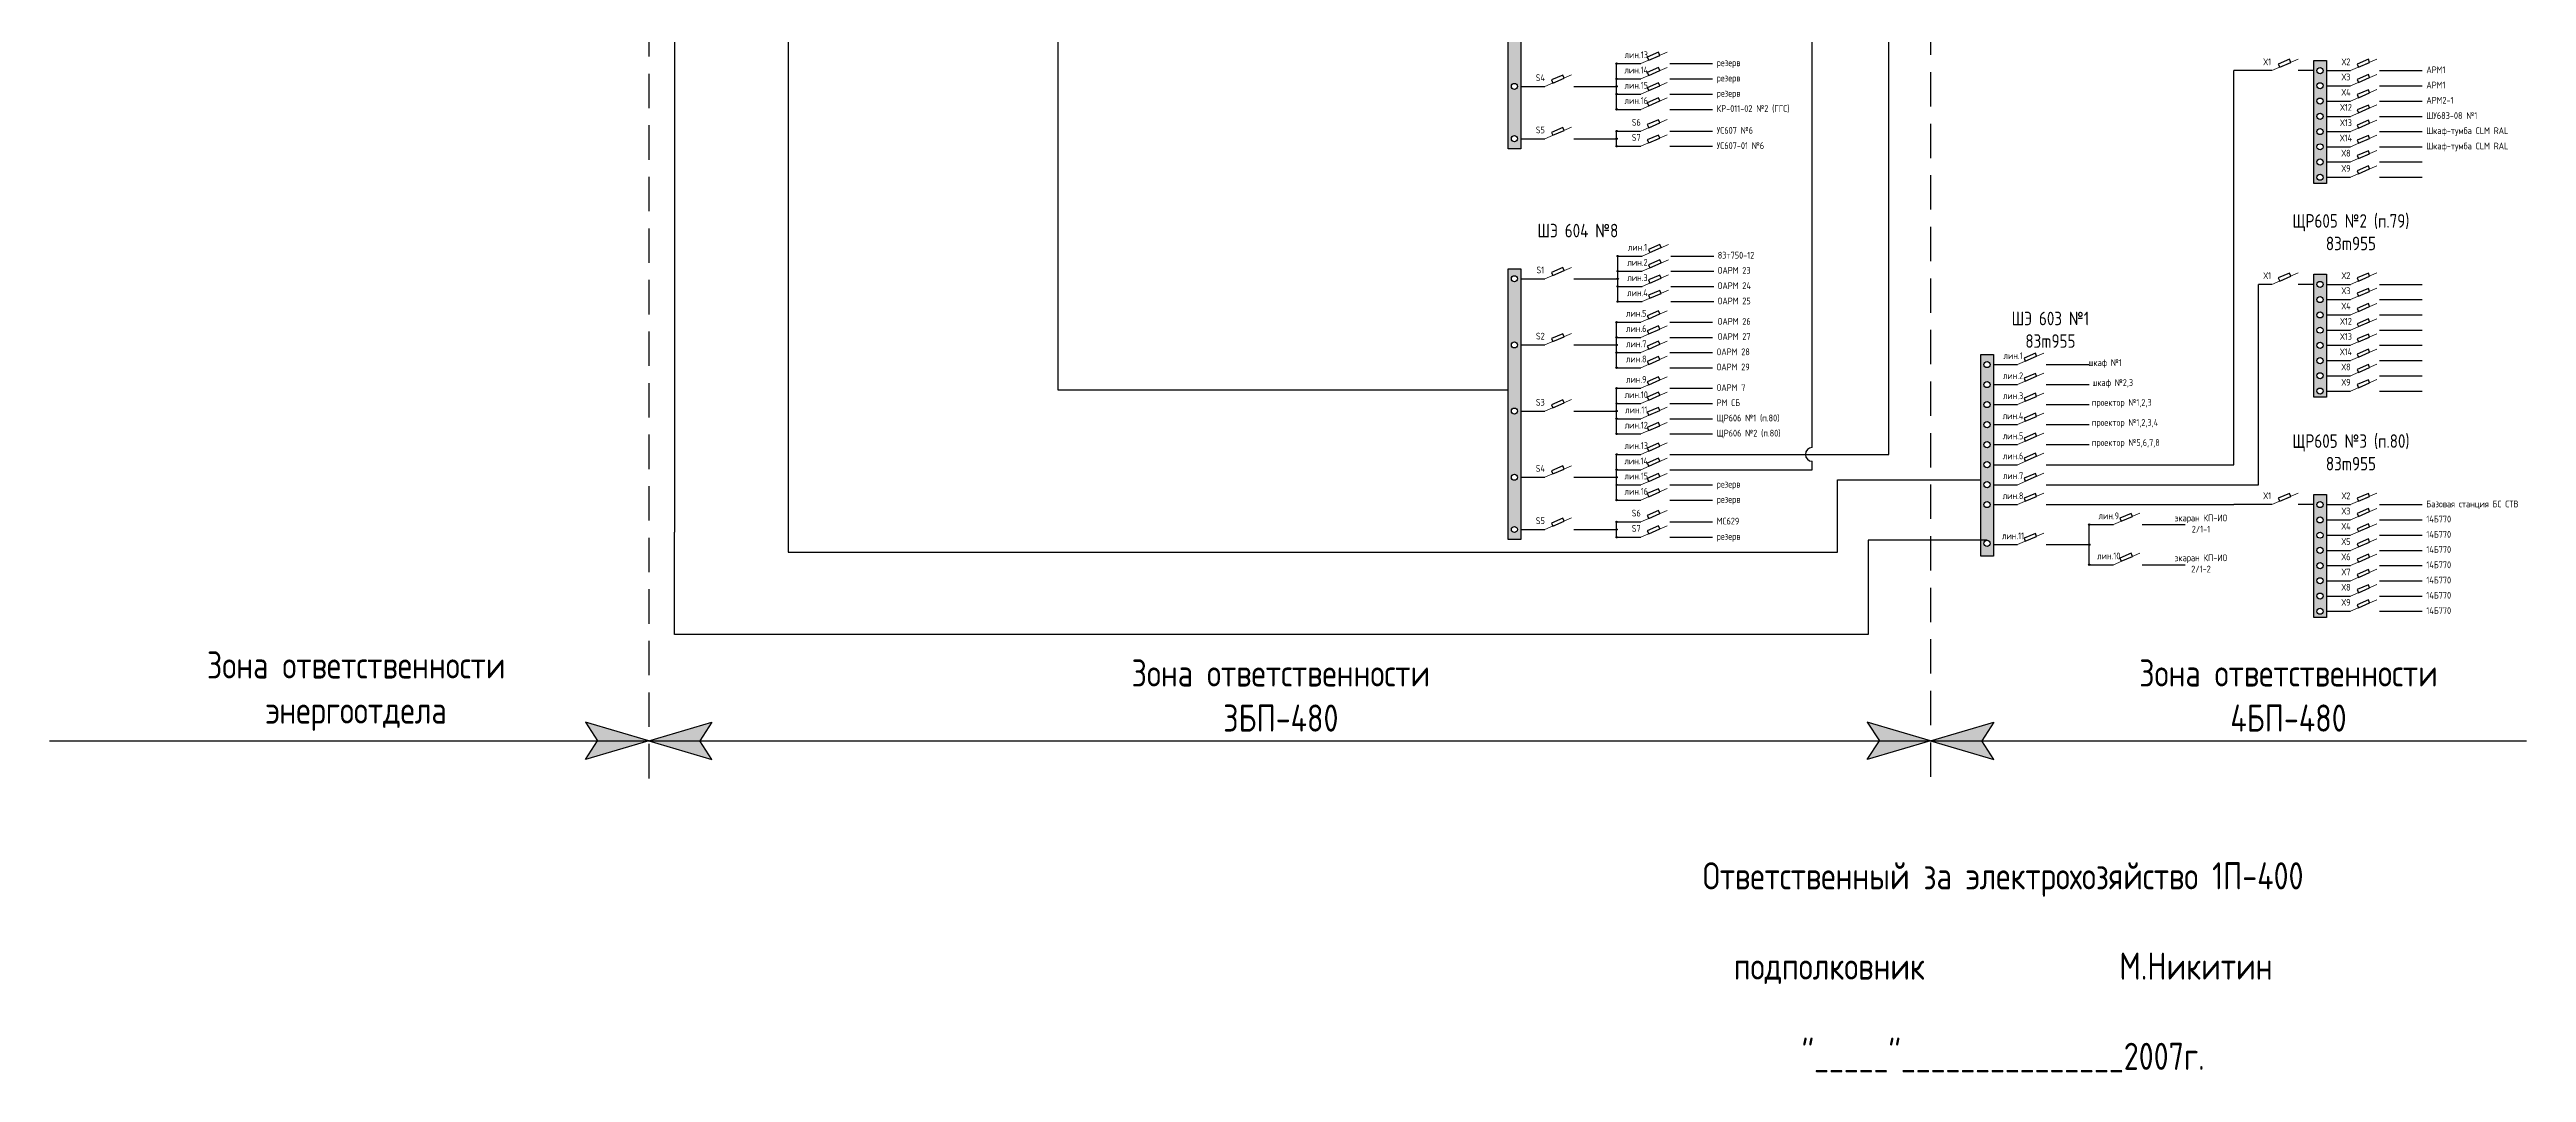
# Model space of a CAD drawing. Header units: millimetres. Extents: x 469 to 1373, y 421 to 976.
# Drawn here: x 477.1 to 660, y 569.5 to 645.1 of the extents above; entities that cross this region are included whole.
import ezdxf

# ---------------------------------------------------------------- set-up
doc = ezdxf.new("R2010")
doc.units = ezdxf.units.MM
doc.header["$LTSCALE"] = 0.1
doc.linetypes.add('DASHEDX2', pattern=[38.1, 25.4, -12.7])

msp = doc.modelspace()

# ---------------------------------------------------------------- hatches: boundary and pattern name
h = msp.add_hatch(color=256)
h.paths.add_polyline_path([(585.7, 657.76), (584.76, 657.76), (584.76, 637.74), (585.7, 637.74)])
h.paths.add_polyline_path([(585, 647.24, -1), (585.46, 647.24, -1)], flags=16)
h.paths.add_polyline_path([(585.46, 642.35, -1), (585, 642.35, -1)], flags=16)
h.paths.add_polyline_path([(585, 652.13, -1), (585.46, 652.13, -1)], flags=16)
h.paths.add_polyline_path([(585.46, 638.49, -1), (585, 638.49, -1)], flags=16)
h.paths.add_polyline_path([(585, 657.02, -1), (585.46, 657.02, -1)], flags=16)
h = msp.add_hatch(color=256)
h.paths.add_polyline_path([(592.82, 644.04), (592.77, 644.04), (592.77, 643.99, 0.414214)], flags=17)
h.paths.add_polyline_path([(592.72, 644.04, 0.414214), (592.77, 643.99), (592.77, 644.04), (592.82, 644.04, 1)])
h = msp.add_hatch(color=256)
h.paths.add_polyline_path([(645.18, 644.27), (644.25, 644.27), (644.25, 635.18), (645.18, 635.18)])
h.paths.add_polyline_path([(644.94, 637.89, -1), (644.49, 637.89, -1)], flags=16)
h.paths.add_polyline_path([(644.49, 639.02, -1), (644.94, 639.02, -1)], flags=16)
h.paths.add_polyline_path([(644.94, 636.77, -1), (644.49, 636.77, -1)], flags=16)
h.paths.add_polyline_path([(644.49, 640.14, -1), (644.94, 640.14, -1)], flags=16)
h.paths.add_polyline_path([(644.94, 635.64, -1), (644.49, 635.64, -1)], flags=16)
h.paths.add_polyline_path([(644.49, 641.27, -1), (644.94, 641.27, -1)], flags=16)
h.paths.add_polyline_path([(644.49, 642.4, -1), (644.94, 642.4, -1)], flags=16)
h.paths.add_polyline_path([(644.49, 643.52, -1), (644.94, 643.52, -1)], flags=16)
h = msp.add_hatch(color=256)
h.paths.add_polyline_path([(592.82, 642.91), (592.77, 642.91), (592.77, 642.86, 0.414214)], flags=17)
h.paths.add_polyline_path([(592.72, 642.91, 0.414214), (592.77, 642.86), (592.77, 642.91), (592.82, 642.91, 1)])
h = msp.add_hatch(color=256)
h.paths.add_polyline_path([(592.82, 642.35), (592.77, 642.35), (592.77, 642.3, 0.414214)], flags=17)
h.paths.add_polyline_path([(592.72, 642.35, 0.414214), (592.77, 642.3), (592.77, 642.35), (592.82, 642.35, 1)])
h = msp.add_hatch(color=256)
h.paths.add_polyline_path([(592.82, 641.79), (592.77, 641.79), (592.77, 641.74, 0.414214)], flags=17)
h.paths.add_polyline_path([(592.72, 641.79, 0.414214), (592.77, 641.74), (592.77, 641.79), (592.82, 641.79, 1)])
h = msp.add_hatch(color=256)
h.paths.add_polyline_path([(592.82, 640.66), (592.77, 640.66), (592.77, 640.61, 0.414214)], flags=17)
h.paths.add_polyline_path([(592.72, 640.66, 0.414214), (592.77, 640.61), (592.77, 640.66), (592.82, 640.66, 1)])
h = msp.add_hatch(color=256)
h.paths.add_polyline_path([(592.82, 639.05), (592.77, 639.05), (592.77, 639, 0.414214)], flags=17)
h.paths.add_polyline_path([(592.72, 639.05, 0.414214), (592.77, 639), (592.77, 639.05), (592.82, 639.05, 1)])
h = msp.add_hatch(color=256)
h.paths.add_polyline_path([(592.82, 638.49), (592.77, 638.49), (592.77, 638.44, 0.414214)], flags=17)
h.paths.add_polyline_path([(592.72, 638.49, 0.414214), (592.77, 638.44), (592.77, 638.49), (592.82, 638.49, 1)])
h = msp.add_hatch(color=256)
h.paths.add_polyline_path([(592.82, 637.93), (592.77, 637.93), (592.77, 637.88, 0.414214)], flags=17)
h.paths.add_polyline_path([(592.72, 637.93, 0.414214), (592.77, 637.88), (592.77, 637.93), (592.82, 637.93, 1)])
h = msp.add_hatch(color=256)
h.paths.add_polyline_path([(592.91, 629.82), (592.86, 629.82), (592.86, 629.77, 0.414214)], flags=17)
h.paths.add_polyline_path([(592.81, 629.82, 0.414214), (592.86, 629.77), (592.86, 629.82), (592.91, 629.82, 1)])
h = msp.add_hatch(color=256)
h.paths.add_polyline_path([(585.7, 628.88), (584.76, 628.88), (584.76, 608.86), (585.7, 608.86)])
h.paths.add_polyline_path([(585, 618.36, -1), (585.46, 618.36, -1)], flags=16)
h.paths.add_polyline_path([(585.46, 613.47, -1), (585, 613.47, -1)], flags=16)
h.paths.add_polyline_path([(585, 623.25, -1), (585.46, 623.25, -1)], flags=16)
h.paths.add_polyline_path([(585.46, 609.61, -1), (585, 609.61, -1)], flags=16)
h.paths.add_polyline_path([(585, 628.14, -1), (585.46, 628.14, -1)], flags=16)
h = msp.add_hatch(color=256)
h.paths.add_polyline_path([(592.91, 628.7), (592.86, 628.7), (592.86, 628.65, 0.414214)], flags=17)
h.paths.add_polyline_path([(592.81, 628.7, 0.414214), (592.86, 628.65), (592.86, 628.7), (592.91, 628.7, 1)])
h = msp.add_hatch(color=256)
h.paths.add_polyline_path([(592.91, 628.14), (592.86, 628.14), (592.86, 628.08, 0.414214)], flags=17)
h.paths.add_polyline_path([(592.81, 628.14, 0.414214), (592.86, 628.08), (592.86, 628.14), (592.91, 628.14, 1)])
h = msp.add_hatch(color=256)
h.paths.add_polyline_path([(592.91, 627.57), (592.86, 627.57), (592.86, 627.52, 0.414214)], flags=17)
h.paths.add_polyline_path([(592.81, 627.57, 0.414214), (592.86, 627.52), (592.86, 627.57), (592.91, 627.57, 1)])
h = msp.add_hatch(color=256)
h.paths.add_polyline_path([(645.18, 628.47), (644.25, 628.47), (644.25, 619.38), (645.18, 619.38)])
h.paths.add_polyline_path([(644.94, 622.09, -1), (644.49, 622.09, -1)], flags=16)
h.paths.add_polyline_path([(644.49, 623.22, -1), (644.94, 623.22, -1)], flags=16)
h.paths.add_polyline_path([(644.94, 620.97, -1), (644.49, 620.97, -1)], flags=16)
h.paths.add_polyline_path([(644.49, 624.34, -1), (644.94, 624.34, -1)], flags=16)
h.paths.add_polyline_path([(644.94, 619.84, -1), (644.49, 619.84, -1)], flags=16)
h.paths.add_polyline_path([(644.49, 625.47, -1), (644.94, 625.47, -1)], flags=16)
h.paths.add_polyline_path([(644.49, 626.6, -1), (644.94, 626.6, -1)], flags=16)
h.paths.add_polyline_path([(644.49, 627.72, -1), (644.94, 627.72, -1)], flags=16)
h = msp.add_hatch(color=256)
h.paths.add_polyline_path([(592.91, 626.45), (592.86, 626.45), (592.86, 626.4, 0.414214)], flags=17)
h.paths.add_polyline_path([(592.81, 626.45, 0.414214), (592.86, 626.4), (592.86, 626.45), (592.91, 626.45, 1)])
h = msp.add_hatch(color=256)
h.paths.add_polyline_path([(592.82, 624.93), (592.77, 624.93), (592.77, 624.88, 0.414214)], flags=17)
h.paths.add_polyline_path([(592.72, 624.93, 0.414214), (592.77, 624.88), (592.77, 624.93), (592.82, 624.93, 1)])
h = msp.add_hatch(color=256)
h.paths.add_polyline_path([(592.82, 623.81), (592.77, 623.81), (592.77, 623.76, 0.414214)], flags=17)
h.paths.add_polyline_path([(592.72, 623.81, 0.414214), (592.77, 623.76), (592.77, 623.81), (592.82, 623.81, 1)])
h = msp.add_hatch(color=256)
h.paths.add_polyline_path([(592.82, 623.25), (592.77, 623.25), (592.77, 623.2, 0.414214)], flags=17)
h.paths.add_polyline_path([(592.72, 623.25, 0.414214), (592.77, 623.2), (592.77, 623.25), (592.82, 623.25, 1)])
h = msp.add_hatch(color=256)
h.paths.add_polyline_path([(592.82, 622.68), (592.77, 622.68), (592.77, 622.63, 0.414214)], flags=17)
h.paths.add_polyline_path([(592.72, 622.68, 0.414214), (592.77, 622.63), (592.77, 622.68), (592.82, 622.68, 1)])
h = msp.add_hatch(color=256)
h.paths.add_polyline_path([(620.59, 622.54), (619.66, 622.54), (619.66, 607.64), (620.59, 607.64)])
h.paths.add_polyline_path([(620.35, 612.92, -1), (619.9, 612.92, -1)], flags=16)
h.paths.add_polyline_path([(619.9, 614.4, -1), (620.35, 614.4, -1)], flags=16)
h.paths.add_polyline_path([(620.35, 611.45, -1), (619.9, 611.45, -1)], flags=16)
h.paths.add_polyline_path([(619.9, 615.88, -1), (620.35, 615.88, -1)], flags=16)
h.paths.add_polyline_path([(619.9, 617.36, -1), (620.35, 617.36, -1)], flags=16)
h.paths.add_polyline_path([(620.35, 608.59, -1), (619.9, 608.59, -1)], flags=16)
h.paths.add_polyline_path([(619.9, 618.84, -1), (620.35, 618.84, -1)], flags=16)
h.paths.add_polyline_path([(619.9, 620.32, -1), (620.35, 620.32, -1)], flags=16)
h.paths.add_polyline_path([(619.9, 621.8, -1), (620.35, 621.8, -1)], flags=16)
h = msp.add_hatch(color=256)
h.paths.add_polyline_path([(592.82, 621.56), (592.77, 621.56), (592.77, 621.51, 0.414214)], flags=17)
h.paths.add_polyline_path([(592.72, 621.56, 0.414214), (592.77, 621.51), (592.77, 621.56), (592.82, 621.56, 1)])
h = msp.add_hatch(color=256)
h.paths.add_polyline_path([(592.82, 620.05), (592.77, 620.05), (592.77, 620, 0.414214)], flags=17)
h.paths.add_polyline_path([(592.72, 620.05, 0.414214), (592.77, 620), (592.77, 620.05), (592.82, 620.05, 1)])
h = msp.add_hatch(color=256)
h.paths.add_polyline_path([(592.82, 618.92), (592.77, 618.92), (592.77, 618.87, 0.414214)], flags=17)
h.paths.add_polyline_path([(592.72, 618.92, 0.414214), (592.77, 618.87), (592.77, 618.92), (592.82, 618.92, 1)])
h = msp.add_hatch(color=256)
h.paths.add_polyline_path([(592.82, 618.36), (592.77, 618.36), (592.77, 618.31, 0.414214)], flags=17)
h.paths.add_polyline_path([(592.72, 618.36, 0.414214), (592.77, 618.31), (592.77, 618.36), (592.82, 618.36, 1)])
h = msp.add_hatch(color=256)
h.paths.add_polyline_path([(592.82, 617.79), (592.77, 617.79), (592.77, 617.74, 0.414214)], flags=17)
h.paths.add_polyline_path([(592.72, 617.79, 0.414214), (592.77, 617.74), (592.77, 617.79), (592.82, 617.79, 1)])
h = msp.add_hatch(color=256)
h.paths.add_polyline_path([(592.82, 616.67), (592.77, 616.67), (592.77, 616.62, 0.414214)], flags=17)
h.paths.add_polyline_path([(592.72, 616.67, 0.414214), (592.77, 616.62), (592.77, 616.67), (592.82, 616.67, 1)])
h = msp.add_hatch(color=256)
h.paths.add_polyline_path([(592.82, 615.16), (592.77, 615.16), (592.77, 615.11, 0.414214)], flags=17)
h.paths.add_polyline_path([(592.72, 615.16, 0.414214), (592.77, 615.11), (592.77, 615.16), (592.82, 615.16, 1)])
h = msp.add_hatch(color=256)
h.paths.add_polyline_path([(592.82, 614.03), (592.77, 614.03), (592.77, 613.98, 0.414214)], flags=17)
h.paths.add_polyline_path([(592.72, 614.03, 0.414214), (592.77, 613.98), (592.77, 614.03), (592.82, 614.03, 1)])
h = msp.add_hatch(color=256)
h.paths.add_polyline_path([(592.82, 613.47), (592.77, 613.47), (592.77, 613.42, 0.414214)], flags=17)
h.paths.add_polyline_path([(592.72, 613.47, 0.414214), (592.77, 613.42), (592.77, 613.47), (592.82, 613.47, 1)])
h = msp.add_hatch(color=256)
h.paths.add_polyline_path([(592.82, 612.91), (592.77, 612.91), (592.77, 612.86, 0.414214)], flags=17)
h.paths.add_polyline_path([(592.72, 612.91, 0.414214), (592.77, 612.86), (592.77, 612.91), (592.82, 612.91, 1)])
h = msp.add_hatch(color=256)
h.paths.add_polyline_path([(592.82, 611.78), (592.77, 611.78), (592.77, 611.73, 0.414214)], flags=17)
h.paths.add_polyline_path([(592.72, 611.78, 0.414214), (592.77, 611.73), (592.77, 611.78), (592.82, 611.78, 1)])
h = msp.add_hatch(color=256)
h.paths.add_polyline_path([(645.18, 612.19), (644.25, 612.19), (644.25, 603.1), (645.18, 603.1)])
h.paths.add_polyline_path([(644.94, 605.82, -1), (644.49, 605.82, -1)], flags=16)
h.paths.add_polyline_path([(644.49, 606.94, -1), (644.94, 606.94, -1)], flags=16)
h.paths.add_polyline_path([(644.94, 604.69, -1), (644.49, 604.69, -1)], flags=16)
h.paths.add_polyline_path([(644.49, 608.07, -1), (644.94, 608.07, -1)], flags=16)
h.paths.add_polyline_path([(644.94, 603.57, -1), (644.49, 603.57, -1)], flags=16)
h.paths.add_polyline_path([(644.49, 609.19, -1), (644.94, 609.19, -1)], flags=16)
h.paths.add_polyline_path([(644.49, 610.32, -1), (644.94, 610.32, -1)], flags=16)
h.paths.add_polyline_path([(644.49, 611.45, -1), (644.94, 611.45, -1)], flags=16)
h = msp.add_hatch(color=256)
h.paths.add_polyline_path([(592.82, 610.17), (592.77, 610.17), (592.77, 610.12, 0.414214)], flags=17)
h.paths.add_polyline_path([(592.72, 610.17, 0.414214), (592.77, 610.12), (592.77, 610.17), (592.82, 610.17, 1)])
h = msp.add_hatch(color=256)
h.paths.add_polyline_path([(592.82, 609.61), (592.77, 609.61), (592.77, 609.56, 0.414214)], flags=17)
h.paths.add_polyline_path([(592.72, 609.61, 0.414214), (592.77, 609.56), (592.77, 609.61), (592.82, 609.61, 1)])
h = msp.add_hatch(color=256)
h.paths.add_polyline_path([(592.82, 609.04), (592.77, 609.04), (592.77, 608.99, 0.414214)], flags=17)
h.paths.add_polyline_path([(592.72, 609.04, 0.414214), (592.77, 608.99), (592.77, 609.04), (592.82, 609.04, 1)])
h = msp.add_hatch(color=256)
h.paths.add_polyline_path([(627.72, 609.97), (627.67, 609.97), (627.67, 609.92, 0.414214)], flags=17)
h.paths.add_polyline_path([(627.62, 609.97, 0.414214), (627.67, 609.92), (627.67, 609.97), (627.72, 609.97, 1)])
h = msp.add_hatch(color=256)
h.paths.add_polyline_path([(627.72, 608.49), (627.67, 608.49), (627.67, 608.44, 0.414214)], flags=17)
h.paths.add_polyline_path([(627.62, 608.49, 0.414214), (627.67, 608.44), (627.67, 608.49), (627.72, 608.49, 1)])
h = msp.add_hatch(color=256)
h.paths.add_polyline_path([(627.72, 607.01), (627.67, 607.01), (627.67, 606.96, 0.414214)], flags=17)
h.paths.add_polyline_path([(627.62, 607.01, 0.414214), (627.67, 606.96), (627.67, 607.01), (627.72, 607.01, 1)])
h = msp.add_hatch(color=256)
h.paths.add_polyline_path([(516.63, 595.36), (517.53, 593.99), (521.31, 593.99)])
h.paths.add_polyline_path([(521.31, 593.99), (517.53, 593.99), (516.63, 592.61)])
h.paths.add_polyline_path([(525.98, 595.36), (521.31, 593.99), (525.08, 593.99)])
h.paths.add_polyline_path([(525.08, 593.99), (521.31, 593.99), (525.98, 592.61)])
h.paths.add_polyline_path([(611.28, 595.36), (612.18, 593.99), (615.96, 593.99)])
h.paths.add_polyline_path([(615.96, 593.99), (612.18, 593.99), (611.28, 592.61)])
h.paths.add_polyline_path([(619.73, 593.99), (615.96, 593.99), (620.63, 592.61)])
h.paths.add_polyline_path([(620.63, 595.36), (615.96, 593.99), (619.73, 593.99)])

# ---------------------------------------------------------------- linework, layer by layer
at = {"linetype": 'DASHEDX2'}
for p, q in [((521.31, 780.45), (521.31, 590.14)), ((615.96, 651.03), (615.96, 590.14))]:
    msp.add_line(p, q, dxfattribs=at)
for p, q in [((531.6, 688.56), (531.6, 607.94)), ((523.21, 687.59), (523.21, 609.42)), ((551.51, 669.58), (551.51, 619.92)), ((607.22, 615.67), (607.22, 653.93)), ((612.88, 615.16), (612.88, 652.75)), ((592.77, 644.04), (594.56, 644.04)), ((592.77, 640.66), (592.77, 644.04)), ((596.69, 644.04), (599.85, 644.04)), ((585.7, 642.35), (587.48, 642.35)), ((589.61, 642.35), (592.77, 642.35)), ((592.77, 642.91), (594.56, 642.91)), ((596.69, 642.91), (599.85, 642.91)), ((638.35, 614.4), (638.35, 643.52)), ((641.15, 643.52), (638.35, 643.52)), ((644.25, 643.52), (643.1, 643.52)), ((645.18, 643.52), (646.96, 643.52)), ((645.18, 642.4), (646.96, 642.4)), ((649.09, 643.52), (652.26, 643.52)), ((649.09, 642.4), (652.26, 642.4)), ((592.77, 641.79), (594.56, 641.79)), ((592.77, 640.66), (594.56, 640.66)), ((596.69, 641.79), (599.85, 641.79)), ((596.69, 640.66), (599.85, 640.66)), ((645.18, 641.27), (646.96, 641.27)), ((645.18, 640.14), (646.96, 640.14)), ((649.09, 641.27), (652.26, 641.27)), ((649.09, 640.14), (652.26, 640.14)), ((585.7, 638.49), (587.48, 638.49)), ((589.61, 638.49), (592.77, 638.49)), ((592.77, 639.05), (594.56, 639.05)), ((592.77, 637.93), (592.77, 639.05)), ((596.69, 639.05), (599.85, 639.05)), ((645.18, 639.02), (646.96, 639.02)), ((649.09, 639.02), (652.26, 639.02)), ((592.77, 637.93), (594.56, 637.93)), ((596.69, 637.93), (599.85, 637.93)), ((645.18, 637.89), (646.96, 637.89)), ((645.18, 636.77), (646.96, 636.77)), ((649.09, 637.89), (652.26, 637.89)), ((649.09, 636.77), (652.26, 636.77)), ((645.18, 635.64), (646.96, 635.64)), ((649.09, 635.64), (652.26, 635.64)), ((592.86, 629.82), (594.65, 629.82)), ((592.86, 626.45), (592.86, 629.82)), ((596.77, 629.82), (599.94, 629.82)), ((585.7, 628.14), (587.48, 628.14)), ((589.61, 628.14), (592.86, 628.14)), ((592.86, 628.7), (594.65, 628.7)), ((592.86, 627.57), (594.65, 627.57)), ((596.77, 628.7), (599.94, 628.7)), ((596.77, 627.57), (599.94, 627.57)), ((641.15, 627.72), (640.17, 627.72)), ((640.17, 612.92), (640.17, 627.72)), ((644.25, 627.72), (643.1, 627.72)), ((645.18, 627.72), (646.96, 627.72)), ((649.09, 627.72), (652.26, 627.72)), ((592.86, 626.45), (594.65, 626.45)), ((596.77, 626.45), (599.94, 626.45)), ((645.18, 626.6), (646.96, 626.6)), ((645.18, 625.47), (646.96, 625.47)), ((649.09, 626.6), (652.26, 626.6)), ((649.09, 625.47), (652.26, 625.47)), ((592.77, 624.93), (594.56, 624.93)), ((592.77, 621.56), (592.77, 624.93)), ((592.77, 623.81), (594.56, 623.81)), ((596.69, 624.93), (599.85, 624.93)), ((596.69, 623.81), (599.85, 623.81)), ((645.18, 624.34), (646.96, 624.34)), ((649.09, 624.34), (652.26, 624.34)), ((585.7, 623.25), (587.48, 623.25)), ((589.61, 623.25), (592.77, 623.25)), ((592.77, 622.68), (594.56, 622.68)), ((596.69, 622.68), (599.85, 622.68)), ((645.18, 623.22), (646.96, 623.22)), ((645.18, 622.09), (646.96, 622.09)), ((649.09, 623.22), (652.26, 623.22)), ((649.09, 622.09), (652.26, 622.09)), ((592.77, 621.56), (594.56, 621.56)), ((592.77, 620.05), (594.56, 620.05)), ((592.77, 616.67), (592.77, 620.05)), ((596.69, 621.56), (599.85, 621.56)), ((596.69, 620.05), (599.85, 620.05)), ((620.59, 621.8), (622.37, 621.8)), ((620.59, 620.32), (622.37, 620.32)), ((624.5, 621.8), (627.67, 621.8)), ((624.5, 620.32), (627.67, 620.32)), ((645.18, 620.97), (646.96, 620.97)), ((649.09, 620.97), (652.26, 620.97)), ((551.51, 619.92), (584.76, 619.92)), ((585.7, 618.36), (587.48, 618.36)), ((589.61, 618.36), (592.77, 618.36)), ((592.77, 618.92), (594.56, 618.92)), ((596.69, 618.92), (599.85, 618.92)), ((620.59, 618.84), (622.37, 618.84)), ((624.5, 618.84), (627.67, 618.84)), ((645.18, 619.84), (646.96, 619.84)), ((649.09, 619.84), (652.26, 619.84)), ((592.77, 617.79), (594.56, 617.79)), ((592.77, 616.67), (594.56, 616.67)), ((596.69, 617.79), (599.85, 617.79)), ((596.69, 616.67), (599.85, 616.67)), ((620.59, 617.36), (622.37, 617.36)), ((624.5, 617.36), (627.67, 617.36)), ((592.77, 615.16), (594.56, 615.16)), ((592.77, 611.78), (592.77, 615.16)), ((596.69, 615.16), (599.85, 615.16)), ((599.85, 615.16), (612.88, 615.16)), ((607.22, 614.03), (607.22, 614.65)), ((620.59, 615.88), (622.37, 615.88)), ((624.5, 615.88), (627.67, 615.88)), ((585.7, 613.47), (587.48, 613.47)), ((589.61, 613.47), (592.77, 613.47)), ((592.77, 614.03), (594.56, 614.03)), ((592.77, 612.91), (594.56, 612.91)), ((596.69, 614.03), (599.85, 614.03)), ((596.69, 612.91), (599.85, 612.91)), ((599.85, 614.03), (607.22, 614.03)), ((609.07, 607.94), (609.07, 613.28)), ((609.07, 613.28), (619.66, 613.28)), ((620.59, 614.4), (622.37, 614.4)), ((620.59, 612.92), (622.37, 612.92)), ((624.5, 614.4), (627.67, 614.4)), ((624.5, 612.92), (627.67, 612.92)), ((627.67, 614.4), (638.35, 614.4)), ((627.67, 612.92), (640.17, 612.92)), ((592.77, 611.78), (594.56, 611.78)), ((596.69, 611.78), (599.85, 611.78)), ((620.59, 611.45), (622.37, 611.45)), ((624.5, 611.45), (627.67, 611.45)), ((627.67, 611.45), (638.35, 611.45)), ((641.15, 611.45), (638.35, 611.45)), ((644.25, 611.45), (643.1, 611.45)), ((645.18, 611.45), (646.96, 611.45)), ((649.09, 611.45), (652.26, 611.45)), ((523.21, 601.85), (523.21, 609.42)), ((585.7, 609.61), (587.48, 609.61)), ((589.61, 609.61), (592.77, 609.61)), ((592.77, 610.17), (594.56, 610.17)), ((592.77, 609.04), (592.77, 610.17)), ((592.77, 609.04), (594.56, 609.04)), ((596.69, 610.17), (599.85, 610.17)), ((596.69, 609.04), (599.85, 609.04)), ((627.67, 609.97), (629.45, 609.97)), ((627.67, 607.01), (627.67, 609.97)), ((631.58, 609.97), (634.75, 609.97)), ((645.18, 610.32), (646.96, 610.32)), ((645.18, 609.19), (646.96, 609.19)), ((649.09, 610.32), (652.26, 610.32)), ((649.09, 609.19), (652.26, 609.19)), ((531.6, 607.94), (609.07, 607.94)), ((618.15, 608.82), (611.35, 608.82)), ((611.35, 608.82), (611.35, 601.85)), ((620.11, 608.82), (618.15, 608.82)), ((620.59, 608.49), (622.37, 608.49)), ((624.5, 608.49), (627.67, 608.49)), ((645.18, 608.07), (646.96, 608.07)), ((649.09, 608.07), (652.26, 608.07)), ((627.67, 607.01), (629.45, 607.01)), ((631.58, 607.01), (634.75, 607.01)), ((645.18, 606.94), (646.96, 606.94)), ((645.18, 605.82), (646.96, 605.82)), ((649.09, 606.94), (652.26, 606.94)), ((649.09, 605.82), (652.26, 605.82)), ((645.18, 604.69), (646.96, 604.69)), ((645.18, 603.57), (646.96, 603.57)), ((649.09, 604.69), (652.26, 604.69)), ((649.09, 603.57), (652.26, 603.57)), ((611.35, 601.85), (523.21, 601.85)), ((521.31, 593.99), (516.63, 595.36)), ((516.63, 595.36), (517.53, 593.99)), ((521.31, 593.99), (525.98, 595.36)), ((525.98, 595.36), (525.08, 593.99)), ((615.96, 593.99), (611.28, 595.36)), ((611.28, 595.36), (612.18, 593.99)), ((615.96, 593.99), (620.63, 595.36)), ((620.63, 595.36), (619.73, 593.99)), ((477.07, 593.99), (659.95, 593.99)), ((521.31, 593.99), (516.63, 592.61)), ((516.63, 592.61), (517.53, 593.99)), ((521.31, 593.99), (525.98, 592.61)), ((525.98, 592.61), (525.08, 593.99)), ((615.96, 593.99), (611.28, 592.61)), ((611.28, 592.61), (612.18, 593.99)), ((615.96, 593.99), (620.63, 592.61)), ((620.63, 592.61), (619.73, 593.99))]:
    msp.add_line(p, q)
at = {"lineweight": 15}
for p, q in [((594.56, 644.04), (596.51, 644.89)), ((594.56, 642.91), (596.51, 643.76)), ((641.15, 643.52), (643.1, 644.37)), ((646.96, 643.52), (648.91, 644.37)), ((587.48, 642.35), (589.43, 643.2)), ((594.56, 641.79), (596.51, 642.64)), ((646.96, 642.4), (648.91, 643.24)), ((646.96, 641.27), (648.91, 642.12)), ((594.56, 640.66), (596.51, 641.51)), ((646.96, 640.14), (648.91, 640.99)), ((587.48, 638.49), (589.43, 639.34)), ((594.56, 639.05), (596.51, 639.9)), ((594.56, 637.93), (596.51, 638.77)), ((646.96, 639.02), (648.91, 639.87)), ((646.96, 637.89), (648.91, 638.74)), ((646.96, 636.77), (648.91, 637.62)), ((646.96, 635.64), (648.91, 636.49)), ((594.65, 629.82), (596.6, 630.67)), ((594.65, 628.7), (596.6, 629.55)), ((587.48, 628.14), (589.43, 628.98)), ((594.65, 627.57), (596.6, 628.42)), ((594.65, 626.45), (596.6, 627.3)), ((641.15, 627.72), (643.1, 628.57)), ((646.96, 627.72), (648.91, 628.57)), ((646.96, 626.6), (648.91, 627.44)), ((594.56, 624.93), (596.51, 625.78)), ((646.96, 625.47), (648.91, 626.32)), ((587.48, 623.25), (589.43, 624.1)), ((594.56, 623.81), (596.51, 624.66)), ((646.96, 624.34), (648.91, 625.19)), ((646.96, 623.22), (648.91, 624.07)), ((594.56, 622.68), (596.51, 623.53)), ((594.56, 621.56), (596.51, 622.41)), ((622.37, 621.8), (624.32, 622.65)), ((646.96, 622.09), (648.91, 622.94)), ((646.96, 620.97), (648.91, 621.82)), ((594.56, 620.05), (596.51, 620.9)), ((622.37, 620.32), (624.32, 621.17)), ((646.96, 619.84), (648.91, 620.69)), ((587.48, 618.36), (589.43, 619.21)), ((594.56, 618.92), (596.51, 619.77)), ((594.56, 617.79), (596.51, 618.64)), ((622.37, 618.84), (624.32, 619.69)), ((622.37, 617.36), (624.32, 618.21)), ((594.56, 616.67), (596.51, 617.52)), ((622.37, 615.88), (624.32, 616.73)), ((594.56, 615.16), (596.51, 616.01)), ((594.56, 614.03), (596.51, 614.88)), ((622.37, 614.4), (624.32, 615.25)), ((587.48, 613.47), (589.43, 614.32)), ((594.56, 612.91), (596.51, 613.76)), ((622.37, 612.92), (624.32, 613.77)), ((594.56, 611.78), (596.51, 612.63)), ((594.56, 610.17), (596.51, 611.02)), ((622.37, 611.45), (624.32, 612.29)), ((641.15, 611.45), (643.1, 612.29)), ((646.96, 611.45), (648.91, 612.29)), ((646.96, 610.32), (648.91, 611.17)), ((587.48, 609.61), (589.43, 610.46)), ((594.56, 609.04), (596.51, 609.89)), ((622.37, 608.49), (624.32, 609.34)), ((629.45, 609.97), (631.4, 610.82)), ((646.96, 609.19), (648.91, 610.04)), ((629.45, 607.01), (631.4, 607.86)), ((646.96, 608.07), (648.91, 608.92)), ((646.96, 606.94), (648.91, 607.79)), ((646.96, 605.82), (648.91, 606.67)), ((646.96, 604.69), (648.91, 605.54)), ((646.96, 603.57), (648.91, 604.42))]:
    msp.add_line(p, q, dxfattribs=at)
for points in [[(584.76, 657.76), (585.7, 657.76), (585.7, 637.74), (584.76, 637.74)], [(595.14, 644.29), (595.97, 644.65), (595.87, 644.88), (595.04, 644.51)], [(595.14, 643.17), (595.97, 643.53), (595.87, 643.75), (595.04, 643.39)], [(641.73, 643.77), (642.56, 644.13), (642.46, 644.36), (641.63, 644)], [(644.25, 644.27), (645.18, 644.27), (645.18, 635.18), (644.25, 635.18)], [(647.54, 643.77), (648.37, 644.13), (648.28, 644.36), (647.45, 644)], [(588.06, 642.6), (588.89, 642.96), (588.79, 643.19), (587.96, 642.83)], [(595.14, 642.04), (595.97, 642.4), (595.87, 642.62), (595.04, 642.26)], [(647.54, 642.65), (648.37, 643.01), (648.28, 643.23), (647.45, 642.87)], [(647.54, 641.52), (648.37, 641.88), (648.28, 642.11), (647.45, 641.75)], [(595.14, 640.91), (595.97, 641.28), (595.87, 641.5), (595.04, 641.14)], [(647.54, 640.4), (648.37, 640.76), (648.28, 640.98), (647.45, 640.62)], [(588.06, 638.74), (588.89, 639.1), (588.79, 639.33), (587.96, 638.96)], [(595.14, 639.3), (595.97, 639.66), (595.87, 639.89), (595.04, 639.53)], [(595.14, 638.18), (595.97, 638.54), (595.87, 638.76), (595.04, 638.4)], [(647.54, 639.27), (648.37, 639.63), (648.28, 639.86), (647.45, 639.49)], [(647.54, 638.15), (648.37, 638.51), (648.28, 638.73), (647.45, 638.37)], [(647.54, 637.02), (648.37, 637.38), (648.28, 637.6), (647.45, 637.24)], [(647.54, 635.89), (648.37, 636.26), (648.28, 636.48), (647.45, 636.12)], [(595.23, 630.08), (596.06, 630.44), (595.96, 630.66), (595.13, 630.3)], [(595.23, 628.95), (596.06, 629.31), (595.96, 629.53), (595.13, 629.17)], [(584.76, 628.88), (585.7, 628.88), (585.7, 608.86), (584.76, 608.86)], [(588.06, 628.39), (588.89, 628.75), (588.79, 628.97), (587.96, 628.61)], [(595.23, 627.82), (596.06, 628.19), (595.96, 628.41), (595.13, 628.05)], [(641.73, 627.97), (642.56, 628.33), (642.46, 628.56), (641.63, 628.2)], [(644.25, 628.47), (645.18, 628.47), (645.18, 619.38), (644.25, 619.38)], [(647.54, 627.97), (648.37, 628.33), (648.28, 628.56), (647.45, 628.2)], [(647.54, 626.85), (648.37, 627.21), (648.28, 627.43), (647.45, 627.07)], [(595.14, 625.19), (595.97, 625.55), (595.87, 625.77), (595.04, 625.41)], [(595.23, 626.7), (596.06, 627.06), (595.96, 627.28), (595.13, 626.92)], [(647.54, 625.72), (648.37, 626.08), (648.28, 626.31), (647.45, 625.94)], [(588.06, 623.5), (588.89, 623.86), (588.79, 624.08), (587.96, 623.72)], [(595.14, 624.06), (595.97, 624.42), (595.87, 624.65), (595.04, 624.28)], [(647.54, 624.6), (648.37, 624.96), (648.28, 625.18), (647.45, 624.82)], [(647.54, 623.47), (648.37, 623.83), (648.28, 624.05), (647.45, 623.69)], [(595.14, 622.94), (595.97, 623.3), (595.87, 623.52), (595.04, 623.16)], [(595.14, 621.81), (595.97, 622.17), (595.87, 622.39), (595.04, 622.03)], [(619.66, 622.54), (620.59, 622.54), (620.59, 607.64), (619.66, 607.64)], [(622.95, 622.05), (623.78, 622.41), (623.69, 622.63), (622.86, 622.27)], [(647.54, 622.34), (648.37, 622.71), (648.28, 622.93), (647.45, 622.57)], [(647.54, 621.22), (648.37, 621.58), (648.28, 621.8), (647.45, 621.44)], [(595.14, 620.3), (595.97, 620.66), (595.87, 620.88), (595.04, 620.52)], [(622.95, 620.57), (623.78, 620.93), (623.69, 621.15), (622.86, 620.79)], [(647.54, 620.09), (648.37, 620.45), (648.28, 620.68), (647.45, 620.32)], [(588.06, 618.61), (588.89, 618.97), (588.79, 619.19), (587.96, 618.83)], [(595.14, 619.17), (595.97, 619.53), (595.87, 619.76), (595.04, 619.4)], [(595.14, 618.05), (595.97, 618.41), (595.87, 618.63), (595.04, 618.27)], [(622.95, 619.09), (623.78, 619.45), (623.69, 619.68), (622.86, 619.31)], [(622.95, 617.61), (623.78, 617.97), (623.69, 618.2), (622.86, 617.84)], [(595.14, 616.92), (595.97, 617.28), (595.87, 617.51), (595.04, 617.14)], [(622.95, 616.13), (623.78, 616.5), (623.69, 616.72), (622.86, 616.36)], [(595.14, 615.41), (595.97, 615.77), (595.87, 615.99), (595.04, 615.63)], [(595.14, 614.28), (595.97, 614.65), (595.87, 614.87), (595.04, 614.51)], [(622.95, 614.66), (623.78, 615.02), (623.69, 615.24), (622.86, 614.88)], [(588.06, 613.72), (588.89, 614.08), (588.79, 614.31), (587.96, 613.94)], [(595.14, 613.16), (595.97, 613.52), (595.87, 613.74), (595.04, 613.38)], [(622.95, 613.18), (623.78, 613.54), (623.69, 613.76), (622.86, 613.4)], [(595.14, 612.03), (595.97, 612.39), (595.87, 612.62), (595.04, 612.26)], [(595.14, 610.42), (595.97, 610.78), (595.87, 611.01), (595.04, 610.64)], [(622.95, 611.7), (623.78, 612.06), (623.69, 612.28), (622.86, 611.92)], [(641.73, 611.7), (642.56, 612.06), (642.46, 612.28), (641.63, 611.92)], [(644.25, 612.19), (645.18, 612.19), (645.18, 603.1), (644.25, 603.1)], [(647.54, 611.7), (648.37, 612.06), (648.28, 612.28), (647.45, 611.92)], [(647.54, 610.57), (648.37, 610.93), (648.28, 611.16), (647.45, 610.8)], [(588.06, 609.86), (588.89, 610.22), (588.79, 610.44), (587.96, 610.08)], [(595.14, 609.3), (595.97, 609.66), (595.87, 609.88), (595.04, 609.52)], [(622.95, 608.74), (623.78, 609.1), (623.69, 609.32), (622.86, 608.96)], [(630.03, 610.22), (630.86, 610.58), (630.76, 610.8), (629.93, 610.44)], [(647.54, 609.45), (648.37, 609.81), (648.28, 610.03), (647.45, 609.67)], [(630.03, 607.26), (630.86, 607.62), (630.76, 607.85), (629.93, 607.48)], [(647.54, 608.32), (648.37, 608.68), (648.28, 608.91), (647.45, 608.54)], [(647.54, 607.2), (648.37, 607.56), (648.28, 607.78), (647.45, 607.42)], [(647.54, 606.07), (648.37, 606.43), (648.28, 606.65), (647.45, 606.29)], [(647.54, 604.94), (648.37, 605.31), (648.28, 605.53), (647.45, 605.17)], [(647.54, 603.82), (648.37, 604.18), (648.28, 604.4), (647.45, 604.04)]]:
    msp.add_lwpolyline(points, close=True)
for centre, radius in [((592.77, 644.04), 0.0503), ((585.23, 642.35), 0.226), ((592.77, 642.91), 0.0503), ((592.77, 642.35), 0.0503), ((644.71, 643.52), 0.226), ((644.71, 642.4), 0.226), ((592.77, 641.79), 0.0503), ((592.77, 640.66), 0.0503), ((644.71, 641.27), 0.226), ((644.71, 640.14), 0.226), ((585.23, 638.49), 0.226), ((592.77, 639.05), 0.0503), ((592.77, 638.49), 0.0503), ((644.71, 639.02), 0.226), ((592.77, 637.93), 0.0503), ((644.71, 637.89), 0.226), ((644.71, 636.77), 0.226), ((644.71, 635.64), 0.226), ((592.86, 629.82), 0.0503), ((585.23, 628.14), 0.226), ((592.86, 628.7), 0.0503), ((592.86, 628.14), 0.0503), ((592.86, 627.57), 0.0503), ((644.71, 627.72), 0.226), ((592.86, 626.45), 0.0503), ((644.71, 626.6), 0.226), ((644.71, 625.47), 0.226), ((592.77, 624.93), 0.0503), ((592.77, 623.81), 0.0503), ((644.71, 624.34), 0.226), ((585.23, 623.25), 0.226), ((592.77, 623.25), 0.0503), ((592.77, 622.68), 0.0503), ((620.12, 621.8), 0.226), ((644.71, 623.22), 0.226), ((644.71, 622.09), 0.226), ((592.77, 621.56), 0.0503), ((592.77, 620.05), 0.0503), ((620.12, 620.32), 0.226), ((644.71, 620.97), 0.226), ((644.71, 619.84), 0.226), ((585.23, 618.36), 0.226), ((592.77, 618.92), 0.0503), ((592.77, 618.36), 0.0503), ((620.12, 618.84), 0.226), ((592.77, 617.79), 0.0503), ((592.77, 616.67), 0.0503), ((620.12, 617.36), 0.226), ((592.77, 615.16), 0.0503), ((620.12, 615.88), 0.226), ((620.12, 614.4), 0.226), ((585.23, 613.47), 0.226), ((592.77, 614.03), 0.0503), ((592.77, 613.47), 0.0503), ((592.77, 612.91), 0.0503), ((620.12, 612.92), 0.226), ((592.77, 611.78), 0.0503), ((620.12, 611.45), 0.226), ((644.71, 611.45), 0.226), ((585.23, 609.61), 0.226), ((592.77, 610.17), 0.0503), ((592.77, 609.61), 0.0503), ((592.77, 609.04), 0.0503), ((627.67, 609.97), 0.0503), ((644.71, 610.32), 0.226), ((644.71, 609.19), 0.226), ((620.12, 608.59), 0.226), ((627.67, 608.49), 0.0503), ((644.71, 608.07), 0.226), ((627.67, 607.01), 0.0503), ((644.71, 606.94), 0.226), ((644.71, 605.82), 0.226), ((644.71, 604.69), 0.226), ((644.71, 603.57), 0.226)]:
    msp.add_circle(centre, radius)
msp.add_arc((607.22, 615.16), 0.511, 90, 270)

# ---------------------------------------------------------------- texts
for s, insert, char_height, width, attachment_point in [('{\\fGOST|b0|i0|c204|p34;лин.14}', (594.22, 643.56), 0.5, 8.1445, 5), ('{\\fGOST|b0|i0|c204|p34;лин.13}', (594.22, 644.69), 0.5, 8.1445, 5), ('{\\fGOST|b0|i0|c204|p34;резерв}', (600.16, 644.35), 0.5, 8.1445, 1), ('{\\fGOST|b0|i0|c204|p34;Х1}', (640.81, 644.17), 0.5, 8.1445, 5), ('{\\fGOST|b0|i0|c204|p34;Х2}', (646.63, 644.17), 0.5, 8.1445, 5), ('{\\fGOST|b0|i0|c204|p34;АРМ1}', (652.56, 643.83), 0.5, 8.1445, 1), ('{\\fGOST|b0|i0|c204|p34;S4}', (587.14, 643), 0.5, 8.1445, 5), ('{\\fGOST|b0|i0|c204|p34;лин.15}', (594.22, 642.44), 0.5, 8.1445, 5), ('{\\fGOST|b0|i0|c204|p34;резерв}', (600.16, 643.22), 0.5, 8.1445, 1), ('{\\fGOST|b0|i0|c204|p34;резерв}', (600.16, 642.1), 0.5, 8.1445, 1), ('{\\fGOST|b0|i0|c204|p34;Х4}', (646.63, 641.92), 0.5, 8.1445, 5), ('{\\fGOST|b0|i0|c204|p34;Х3}', (646.63, 643.05), 0.5, 8.1445, 5), ('{\\fGOST|b0|i0|c204|p34;АРМ1}', (652.56, 642.7), 0.5, 8.1445, 1), ('{\\fGOST|b0|i0|c204|p34;лин.16}', (594.22, 641.31), 0.5, 8.1445, 5), ('{\\fGOST|b0|i0|c204|p34;КР-011-02 №2 (ГГС)}', (600.16, 640.97), 0.5, 8.1445, 1), ('{\\fGOST|b0|i0|c204|p34;Х12}', (646.63, 640.8), 0.5, 8.1445, 5), ('{\\fGOST|b0|i0|c204|p34;АРМ2-1}', (652.56, 641.58), 0.5, 8.1445, 1), ('{\\fGOST|b0|i0|c204|p34;ШУ683-08 №1}', (652.56, 640.45), 0.5, 8.1445, 1), ('{\\fGOST|b0|i0|c204|p34;S5}', (587.14, 639.14), 0.5, 8.1445, 5), ('{\\fGOST|b0|i0|c0|p34;S6}', (594.22, 639.7), 0.5, 8.1445, 5), ('{\\fGOST|b0|i0|c0|p34;S7}', (594.22, 638.58), 0.5, 8.1445, 5), ('{\\fGOST|b0|i0|c204|p34;УС607 №6}', (600.16, 639.36), 0.5, 8.1445, 1), ('{\\fGOST|b0|i0|c204|p34;Х14}', (646.63, 638.54), 0.5, 8.1445, 5), ('{\\fGOST|b0|i0|c204|p34;Х13}', (646.63, 639.67), 0.5, 8.1445, 5), ('{\\fGOST|b0|i0|c204|p34;Шкаф-тумба CLM RAL}', (652.56, 639.33), 0.5, 14.0534, 1), ('{\\fGOST|b0|i0|c204|p34;УС607-01 №6}', (600.16, 638.23), 0.5, 8.1445, 1), ('{\\fGOST|b0|i0|c204|p34;Х8}', (646.63, 637.42), 0.5, 8.1445, 5), ('{\\fGOST|b0|i0|c204|p34;Х9}', (646.63, 636.29), 0.5, 8.1445, 5), ('{\\fGOST|b0|i0|c204|p34;Шкаф-тумба CLM RAL}', (652.56, 638.2), 0.5, 11.321, 1), ('{\\fGOST|b0|i0|c204|p34;ЩР605 №2 (п.79)\\P83m955}', (646.99, 631.58), 1, 9.6853, 5), ('{\\fGOST|b0|i0|c204|p34;ШЭ 604 №8}', (589.91, 631.7), 1, 9.6853, 5), ('{\\fGOST|b0|i0|c204|p34;лин.2}', (594.31, 629.35), 0.5, 8.1445, 5), ('{\\fGOST|b0|i0|c204|p34;лин.1}', (594.31, 630.47), 0.5, 8.1445, 5), ('{\\fGOST|b0|i0|c204|p34;83т750-12}', (600.24, 630.13), 0.5, 8.1445, 1), ('{\\fGOST|b0|i0|c204|p34;S1}', (587.14, 628.79), 0.5, 8.1445, 5), ('{\\fGOST|b0|i0|c204|p34;лин.4}', (594.31, 627.1), 0.5, 8.1445, 5), ('{\\fGOST|b0|i0|c204|p34;лин.3}', (594.31, 628.22), 0.5, 8.1445, 5), ('{\\fGOST|b0|i0|c204|p34;ОАРМ 23}', (600.24, 629.01), 0.5, 8.1445, 1), ('{\\fGOST|b0|i0|c204|p34;ОАРМ 24}', (600.24, 627.88), 0.5, 8.1445, 1), ('{\\fGOST|b0|i0|c204|p34;Х1}', (640.81, 628.37), 0.5, 8.1445, 5), ('{\\fGOST|b0|i0|c204|p34;Х2}', (646.63, 628.37), 0.5, 8.1445, 5), ('{\\fGOST|b0|i0|c204|p34;Х3}', (646.63, 627.25), 0.5, 8.1445, 5), ('{\\fGOST|b0|i0|c204|p34;лин.5}', (594.22, 625.59), 0.5, 8.1445, 5), ('{\\fGOST|b0|i0|c204|p34;ОАРМ 25}', (600.24, 626.75), 0.5, 8.1445, 1), ('{\\fGOST|b0|i0|c204|p34;ШЭ 603 №1\\P83m955}', (624.8, 624.37), 1, 9.6853, 5), ('{\\fGOST|b0|i0|c204|p34;Х4}', (646.63, 626.12), 0.5, 8.1445, 5), ('{\\fGOST|b0|i0|c204|p34;S2}', (587.14, 623.9), 0.5, 8.1445, 5), ('{\\fGOST|b0|i0|c204|p34;лин.6}', (594.22, 624.46), 0.5, 8.1445, 5), ('{\\fGOST|b0|i0|c204|p34;ОАРМ 26}', (600.24, 625.24), 0.5, 8.1445, 1), ('{\\fGOST|b0|i0|c204|p34;ОАРМ 27}', (600.24, 624.12), 0.5, 8.1445, 1), ('{\\fGOST|b0|i0|c204|p34;Х12}', (646.63, 624.99), 0.5, 8.1445, 5), ('{\\fGOST|b0|i0|c204|p34;Х13}', (646.63, 623.87), 0.5, 8.1445, 5), ('{\\fGOST|b0|i0|c204|p34;лин.8}', (594.22, 622.21), 0.5, 8.1445, 5), ('{\\fGOST|b0|i0|c204|p34;лин.7}', (594.22, 623.33), 0.5, 8.1445, 5), ('{\\fGOST|b0|i0|c204|p34;ОАРМ 28}', (600.16, 622.99), 0.5, 8.1445, 1), ('{\\fGOST|b0|i0|c204|p34;ОАРМ 29}', (600.16, 621.87), 0.5, 8.1445, 1), ('{\\fGOST|b0|i0|c204|p34;лин.1}', (622.04, 622.45), 0.5, 8.1445, 5), ('{\\fGOST|b0|i0|c204|p34;шкаф №1}', (628.84, 621.88), 0.5, 8.1445, 5), ('{\\fGOST|b0|i0|c204|p34;Х14}', (646.63, 622.74), 0.5, 8.1445, 5), ('{\\fGOST|b0|i0|c204|p34;Х8}', (646.63, 621.62), 0.5, 8.1445, 5), ('{\\fGOST|b0|i0|c204|p34;лин.9}', (594.22, 620.7), 0.5, 8.1445, 5), ('{\\fGOST|b0|i0|c204|p34;ОАРМ 7}', (600.16, 620.35), 0.5, 8.1445, 1), ('{\\fGOST|b0|i0|c204|p34;лин.2}', (622.04, 620.97), 0.5, 8.1445, 5), ('{\\fGOST|b0|i0|c204|p34;шкаф №2,3}', (627.89, 620.4), 0.5, 8.1445, 4), ('{\\fGOST|b0|i0|c204|p34;Х9}', (646.63, 620.49), 0.5, 8.1445, 5), ('{\\fGOST|b0|i0|c204|p34;S3}', (587.14, 619.01), 0.5, 8.1445, 5), ('{\\fGOST|b0|i0|c204|p34;лин.10}', (594.22, 619.57), 0.5, 8.1445, 5), ('{\\fGOST|b0|i0|c204|p34;лин.11}', (594.22, 618.45), 0.5, 8.1445, 5), ('{\\fGOST|b0|i0|c204|p34;РМ СБ}', (600.16, 619.23), 0.5, 8.1445, 1), ('{\\fGOST|b0|i0|c204|p34;ЩР606 №1 (п.80)}', (600.16, 618.1), 0.5, 8.1445, 1), ('{\\fGOST|b0|i0|c204|p34;лин.4}', (622.04, 618.01), 0.5, 8.1445, 5), ('{\\fGOST|b0|i0|c204|p34;лин.3}', (622.04, 619.49), 0.5, 8.1445, 5), ('{\\fGOST|b0|i0|c204|p34;проектор №1,2,3}', (627.86, 618.93), 0.5, 8.1445, 4), ('{\\fGOST|b0|i0|c204|p34;лин.12}', (594.22, 617.32), 0.5, 8.1445, 5), ('{\\fGOST|b0|i0|c204|p34;ЩР606 №2 (п.80)}', (600.16, 616.98), 0.5, 8.1445, 1), ('{\\fGOST|b0|i0|c204|p34;лин.5}', (622.04, 616.53), 0.5, 8.1445, 5), ('{\\fGOST|b0|i0|c204|p34;проектор №1,2,3,4}', (627.86, 617.45), 0.5, 8.1445, 4), ('{\\fGOST|b0|i0|c204|p34;ЩР605 №3 (п.80)\\P83m955}', (646.99, 615.31), 1, 9.6853, 5), ('{\\fGOST|b0|i0|c204|p34;лин.14}', (594.22, 614.68), 0.5, 8.1445, 5), ('{\\fGOST|b0|i0|c204|p34;лин.13}', (594.22, 615.81), 0.5, 8.1445, 5), ('{\\fGOST|b0|i0|c204|p34;лин.6}', (622.04, 615.05), 0.5, 8.1445, 5), ('{\\fGOST|b0|i0|c204|p34;проектор №5,6,7,8}', (627.86, 615.97), 0.5, 8.1445, 4), ('{\\fGOST|b0|i0|c204|p34;S4}', (587.14, 614.12), 0.5, 8.1445, 5), ('{\\fGOST|b0|i0|c204|p34;лин.15}', (594.22, 613.56), 0.5, 8.1445, 5), ('{\\fGOST|b0|i0|c204|p34;лин.16}', (594.22, 612.43), 0.5, 8.1445, 5), ('{\\fGOST|b0|i0|c204|p34;резерв}', (600.16, 613.21), 0.5, 8.1445, 1), ('{\\fGOST|b0|i0|c204|p34;лин.7}', (622.04, 613.58), 0.5, 8.1445, 5), ('{\\fGOST|b0|i0|c0|p34;S6}', (594.22, 610.82), 0.5, 8.1445, 5), ('{\\fGOST|b0|i0|c204|p34;резерв}', (600.16, 612.09), 0.5, 8.1445, 1), ('{\\fGOST|b0|i0|c204|p34;лин.8}', (622.04, 612.1), 0.5, 8.1445, 5), ('{\\fGOST|b0|i0|c204|p34;лин.9}', (629.11, 610.62), 0.5, 8.1445, 5), ('{\\fGOST|b0|i0|c204|p34;Х1}', (640.81, 612.1), 0.5, 8.1445, 5), ('{\\fGOST|b0|i0|c204|p34;Х2}', (646.63, 612.1), 0.5, 8.1445, 5), ('{\\fGOST|b0|i0|c204|p34;Х3}', (646.63, 610.97), 0.5, 8.1445, 5), ('{\\fGOST|b0|i0|c204|p34;Базовая станция БС СТВ}', (652.56, 611.75), 0.5, 8.1445, 1), ('{\\fGOST|b0|i0|c204|p34;S5}', (587.14, 610.26), 0.5, 8.1445, 5), ('{\\fGOST|b0|i0|c0|p34;S7}', (594.22, 609.69), 0.5, 8.1445, 5), ('{\\fGOST|b0|i0|c204|p34;МС629}', (600.16, 610.48), 0.5, 8.1445, 1), ('{\\fGOST|b0|i0|c204|p34;резерв}', (600.16, 609.35), 0.5, 8.1445, 1), ('{\\fGOST|b0|i0|c204|p34;лин.11}', (622.04, 609.14), 0.5, 8.1445, 5), ('{\\fGOST|b0|i0|c204|p34;экаран КП-ИО\\P2/1-1}', (635.92, 610.05), 0.5, 8.1445, 5), ('{\\fGOST|b0|i0|c204|p34;Х4}', (646.63, 609.85), 0.5, 8.1445, 5), ('{\\fGOST|b0|i0|c204|p34;14Б770}', (652.56, 610.63), 0.5, 8.1445, 1), ('{\\fGOST|b0|i0|c204|p34;14Б770}', (652.56, 609.5), 0.5, 8.1445, 1), ('{\\fGOST|b0|i0|c204|p34;лин.10}', (629.11, 607.66), 0.5, 8.1445, 5), ('{\\fGOST|b0|i0|c204|p34;экаран КП-ИО\\P2/1-2}', (635.92, 607.1), 0.5, 8.1445, 5), ('{\\fGOST|b0|i0|c204|p34;Х5}', (646.63, 608.72), 0.5, 8.1445, 5), ('{\\fGOST|b0|i0|c204|p34;Х6}', (646.63, 607.59), 0.5, 8.1445, 5), ('{\\fGOST|b0|i0|c204|p34;14Б770}', (652.56, 608.38), 0.5, 8.1445, 1), ('{\\fGOST|b0|i0|c204|p34;14Б770}', (652.56, 607.25), 0.5, 8.1445, 1), ('{\\fGOST|b0|i0|c204|p34;Х8}', (646.63, 605.34), 0.5, 8.1445, 5), ('{\\fGOST|b0|i0|c204|p34;Х7}', (646.63, 606.47), 0.5, 8.1445, 5), ('{\\fGOST|b0|i0|c204|p34;14Б770}', (652.56, 606.12), 0.5, 8.1445, 1), ('{\\fGOST|b0|i0|c204|p34;Х9}', (646.63, 604.22), 0.5, 8.1445, 5), ('{\\fGOST|b0|i0|c204|p34;14Б770}', (652.56, 605), 0.5, 8.1445, 1), ('{\\fGOST|b0|i0|c204|p34;14Б770}', (652.56, 603.87), 0.5, 8.1445, 1), ('{\\fGOST|b0|i0|c204|p34;Зона ответственности\\Pэнергоотдела}', (499.71, 597.66), 2, 51.9129, 5), ('{\\fGOST|b0|i0|c204|p34;Зона ответственности\\P3БП-480}', (567.98, 597.34), 2, 51.9129, 5), ('{\\fGOST|b0|i0|c204|p34;Зона ответственности\\P4БП-480}', (642.38, 597.34), 2, 51.9129, 5), ('{\\fGOST|b0|i0|c204|p34;Ответственный за электрохозяйство 1П-400\\P                                           \\Pподполковник              М.Никитин\\P\\P"_____"_______________2007г.  }', (621.31, 577.25), 2, 112.316, 5)]:
    msp.add_mtext(s, dxfattribs=dict(insert=insert, char_height=char_height, width=width, attachment_point=attachment_point))

doc.saveas('drawing.dxf')
